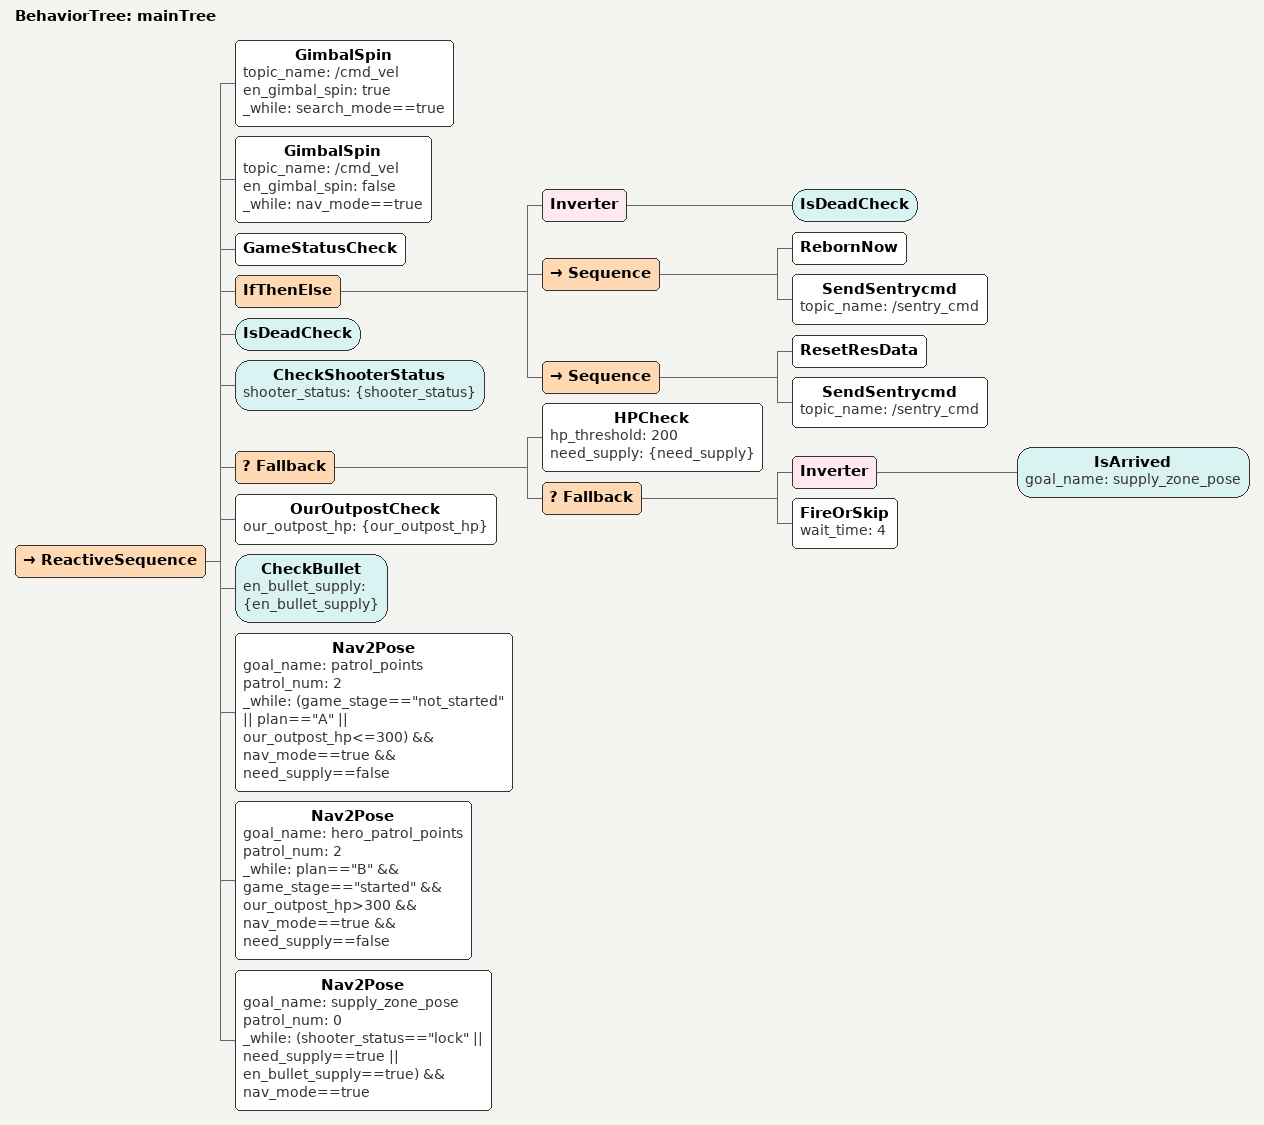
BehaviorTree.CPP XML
<?xml version="1.0" encoding="UTF-8"?>
<root BTCPP_format="4">
  <BehaviorTree ID="mainTree">
      <ReactiveSequence>
        <GimbalSpin topic_name="/cmd_vel"
                      en_gimbal_spin="true"
                      _while="search_mode==true"/>
        <GimbalSpin topic_name="/cmd_vel"
                      en_gimbal_spin="false"
                      _while="nav_mode==true"/>
        <GameStatusCheck/>
        <IfThenElse>
          <Inverter>
            <IsDeadCheck/>
          </Inverter>
          <Sequence>
            <RebornNow/>
            <SendSentrycmd topic_name="/sentry_cmd"/>
          </Sequence>
          <Sequence>
            <ResetResData/>
            <SendSentrycmd topic_name="/sentry_cmd"/>
          </Sequence>
        </IfThenElse>
        <IsDeadCheck/>
        <CheckShooterStatus shooter_status="{shooter_status}"/>
        <Fallback>
          <HPCheck hp_threshold="200"
                   need_supply="{need_supply}"/>
          <Fallback>
            <Inverter>
              <IsArrived goal_name="supply_zone_pose"/>
            </Inverter>
            <FireOrSkip wait_time="4"/>
          </Fallback>
        </Fallback>
        <OurOutpostCheck our_outpost_hp="{our_outpost_hp}"/>
        <CheckBullet en_bullet_supply="{en_bullet_supply}"/>
        <Nav2Pose goal_name="patrol_points"
                  patrol_num="2"
                  _while="(game_stage==&quot;not_started&quot; || plan==&quot;A&quot; || our_outpost_hp&lt;=300) &amp;&amp; nav_mode==true &amp;&amp; need_supply==false"/>
        <Nav2Pose goal_name="hero_patrol_points"
                  patrol_num="2"
                  _while="plan==&quot;B&quot; &amp;&amp; game_stage==&quot;started&quot; &amp;&amp; our_outpost_hp&gt;300 &amp;&amp; nav_mode==true &amp;&amp; need_supply==false"/>
        <Nav2Pose goal_name="supply_zone_pose"
                  patrol_num="0"
                  _while="(shooter_status==&quot;lock&quot; || need_supply==true || en_bullet_supply==true) &amp;&amp; nav_mode==true"/>
      </ReactiveSequence>
  </BehaviorTree>

</root>
